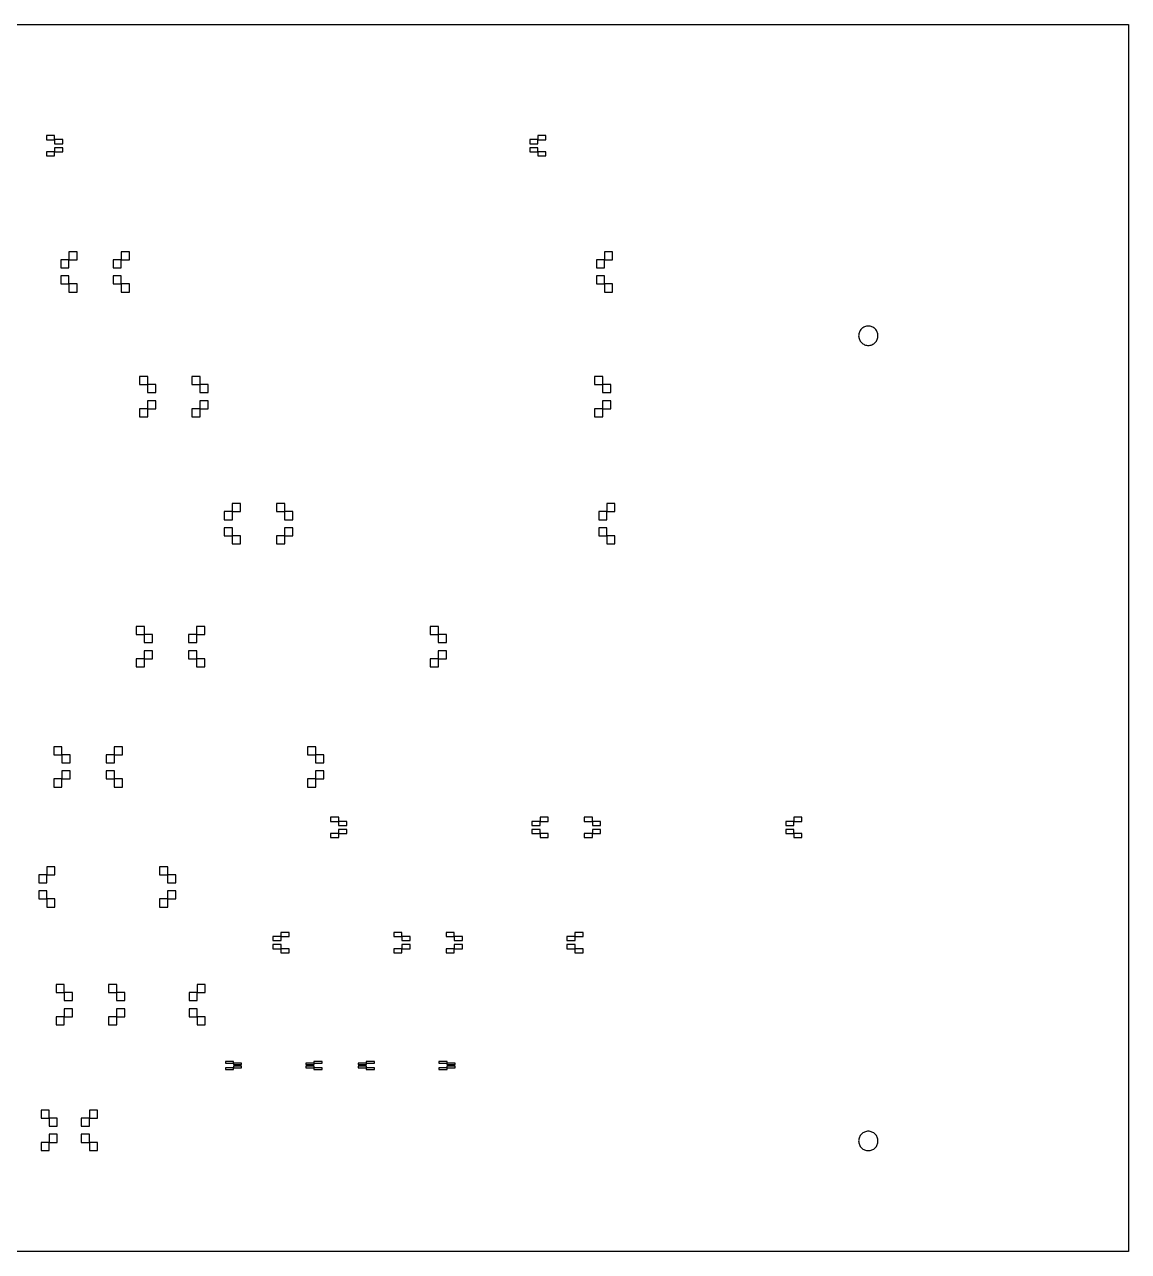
# Model space of a CAD drawing. Header units: millimetres. Extents: x -263 to 290, y -61 to 244.
# Drawn here: x 15.7 to 289.8, y -61 to 243.7 of the extents above; entities that cross this region are included whole.
import ezdxf

# ---------------------------------------------------------------- set-up
doc = ezdxf.new("R2010")
doc.units = ezdxf.units.MM
doc.layers.add('003_adhesive', color=7, linetype='Continuous')

msp = doc.modelspace()

# ---------------------------------------------------------------- linework, layer by layer
at = {"layer": '003_adhesive'}
for points in [[(-263.13, -61.05), (-263.13, 243.7), (289.77, 243.7), (289.77, -61.05)], [(25.14, 214.11), (25.14, 215.1), (25.14, 215.11), (25.14, 215.11), (25.13, 215.11), (25.12, 215.11), (23.14, 215.11), (23.14, 216.1), (23.14, 216.11), (23.14, 216.11), (23.13, 216.11), (23.12, 216.11), (21.12, 216.11), (21.11, 216.11), (21.11, 216.11), (21.1, 216.11), (21.1, 216.1), (21.1, 215.1), (21.1, 215.1), (21.11, 215.1), (21.11, 215.1), (21.12, 215.1), (23.1, 215.1), (23.1, 214.11), (25.12, 214.11), (25.12, 214.11), (25.13, 214.11), (25.13, 214.11), (25.13, 214.11), (25.13, 214.11), (25.14, 214.11), (25.14, 214.11), (25.14, 214.11), (25.14, 214.11), (25.14, 214.11), (25.14, 214.11), (25.14, 214.11), (25.14, 214.11), (25.14, 214.11)], [(143.1, 215.11), (141.12, 215.11), (141.11, 215.11), (141.11, 215.11), (141.1, 215.11), (141.1, 215.1), (141.1, 214.11), (141.1, 214.11), (141.1, 214.11), (141.1, 214.11), (141.1, 214.11), (141.1, 214.11), (141.11, 214.11), (141.11, 214.11), (141.11, 214.11), (141.11, 214.11), (141.11, 214.11), (141.11, 214.11), (141.11, 214.11), (141.11, 214.11), (141.12, 214.11), (141.12, 214.11), (141.12, 214.11), (143.14, 214.11), (143.14, 215.1), (145.12, 215.1), (145.13, 215.1), (145.14, 215.1), (145.14, 215.1), (145.14, 215.1), (145.14, 216.1), (145.14, 216.11), (145.14, 216.11), (145.13, 216.11), (145.12, 216.11), (143.12, 216.11), (143.11, 216.11), (143.11, 216.11), (143.1, 216.11), (143.1, 216.1)], [(23.14, 212.1), (25.12, 212.1), (25.13, 212.1), (25.14, 212.1), (25.14, 212.1), (25.14, 212.1), (25.14, 213.1), (25.14, 213.1), (25.14, 213.1), (25.14, 213.1), (25.14, 213.1), (25.14, 213.1), (25.14, 213.1), (25.14, 213.1), (25.14, 213.1), (25.14, 213.1), (25.13, 213.1), (25.13, 213.1), (25.13, 213.1), (25.13, 213.1), (25.12, 213.1), (25.12, 213.1), (25.12, 213.1), (23.1, 213.1), (23.1, 212.11), (21.12, 212.11), (21.11, 212.11), (21.11, 212.11), (21.1, 212.11), (21.1, 212.1), (21.1, 211.1), (21.1, 211.1), (21.11, 211.1), (21.11, 211.1), (21.12, 211.1), (23.12, 211.1), (23.13, 211.1), (23.14, 211.1), (23.14, 211.1), (23.14, 211.1)], [(141.1, 213.1), (141.1, 212.1), (141.1, 212.1), (141.11, 212.1), (141.11, 212.1), (141.12, 212.1), (143.1, 212.1), (143.1, 211.1), (143.1, 211.1), (143.11, 211.1), (143.11, 211.1), (143.12, 211.1), (145.12, 211.1), (145.13, 211.1), (145.14, 211.1), (145.14, 211.1), (145.14, 211.1), (145.14, 212.1), (145.14, 212.11), (145.14, 212.11), (145.13, 212.11), (145.12, 212.11), (143.14, 212.11), (143.14, 213.1), (141.12, 213.1), (141.12, 213.1), (141.11, 213.1), (141.11, 213.1), (141.11, 213.1), (141.11, 213.1), (141.11, 213.1), (141.11, 213.1), (141.11, 213.1), (141.11, 213.1), (141.1, 213.1), (141.1, 213.1), (141.1, 213.1), (141.1, 213.1), (141.1, 213.1)], [(26.65, 185.26), (24.67, 185.26), (24.66, 185.26), (24.66, 185.26), (24.65, 185.26), (24.65, 185.26), (24.65, 183.26), (24.65, 183.26), (24.65, 183.26), (24.65, 183.26), (24.65, 183.26), (24.65, 183.26), (24.66, 183.26), (24.66, 183.26), (24.66, 183.26), (24.66, 183.26), (24.66, 183.26), (24.66, 183.26), (24.66, 183.26), (24.66, 183.26), (24.67, 183.26), (24.67, 183.26), (24.67, 183.26), (26.69, 183.26), (26.69, 185.26), (28.67, 185.26), (28.68, 185.26), (28.69, 185.26), (28.69, 185.26), (28.69, 185.26), (28.69, 187.26), (28.69, 187.26), (28.69, 187.26), (28.68, 187.26), (28.67, 187.26), (26.67, 187.26), (26.66, 187.26), (26.66, 187.26), (26.65, 187.26), (26.65, 187.26)], [(39.65, 185.26), (37.67, 185.26), (37.66, 185.26), (37.66, 185.26), (37.65, 185.26), (37.65, 185.26), (37.65, 183.26), (37.65, 183.26), (37.65, 183.26), (37.65, 183.26), (37.65, 183.26), (37.65, 183.26), (37.66, 183.26), (37.66, 183.26), (37.66, 183.26), (37.66, 183.26), (37.66, 183.26), (37.66, 183.26), (37.66, 183.26), (37.66, 183.26), (37.67, 183.26), (37.67, 183.26), (37.67, 183.26), (39.69, 183.26), (39.69, 185.26), (41.67, 185.26), (41.68, 185.26), (41.69, 185.26), (41.69, 185.26), (41.69, 185.26), (41.69, 187.26), (41.69, 187.26), (41.69, 187.26), (41.68, 187.26), (41.67, 187.26), (39.67, 187.26), (39.66, 187.26), (39.66, 187.26), (39.65, 187.26), (39.65, 187.26)], [(159.65, 185.26), (157.67, 185.26), (157.66, 185.26), (157.66, 185.26), (157.65, 185.26), (157.65, 185.26), (157.65, 183.26), (157.65, 183.26), (157.65, 183.26), (157.65, 183.26), (157.65, 183.26), (157.65, 183.26), (157.66, 183.26), (157.66, 183.26), (157.66, 183.26), (157.66, 183.26), (157.66, 183.26), (157.66, 183.26), (157.66, 183.26), (157.66, 183.26), (157.67, 183.26), (157.67, 183.26), (157.67, 183.26), (159.69, 183.26), (159.69, 185.26), (161.67, 185.26), (161.68, 185.26), (161.69, 185.26), (161.69, 185.26), (161.69, 185.26), (161.69, 187.26), (161.69, 187.26), (161.69, 187.26), (161.68, 187.26), (161.67, 187.26), (159.67, 187.26), (159.66, 187.26), (159.66, 187.26), (159.65, 187.26), (159.65, 187.26)], [(24.65, 181.26), (24.65, 179.26), (24.65, 179.26), (24.66, 179.26), (24.66, 179.26), (24.67, 179.26), (26.65, 179.26), (26.65, 177.26), (26.65, 177.26), (26.66, 177.26), (26.66, 177.26), (26.67, 177.26), (28.67, 177.26), (28.68, 177.26), (28.69, 177.26), (28.69, 177.26), (28.69, 177.26), (28.69, 179.26), (28.69, 179.26), (28.69, 179.26), (28.68, 179.26), (28.67, 179.26), (26.69, 179.26), (26.69, 181.26), (24.67, 181.26), (24.67, 181.26), (24.67, 181.26), (24.66, 181.26), (24.66, 181.26), (24.66, 181.26), (24.66, 181.26), (24.66, 181.26), (24.66, 181.26), (24.66, 181.26), (24.66, 181.26), (24.65, 181.26), (24.65, 181.26), (24.65, 181.26), (24.65, 181.26)], [(37.65, 181.26), (37.65, 179.26), (37.65, 179.26), (37.66, 179.26), (37.66, 179.26), (37.67, 179.26), (39.65, 179.26), (39.65, 177.26), (39.65, 177.26), (39.66, 177.26), (39.66, 177.26), (39.67, 177.26), (41.67, 177.26), (41.68, 177.26), (41.69, 177.26), (41.69, 177.26), (41.69, 177.26), (41.69, 179.26), (41.69, 179.26), (41.69, 179.26), (41.68, 179.26), (41.67, 179.26), (39.69, 179.26), (39.69, 181.26), (37.67, 181.26), (37.67, 181.26), (37.67, 181.26), (37.66, 181.26), (37.66, 181.26), (37.66, 181.26), (37.66, 181.26), (37.66, 181.26), (37.66, 181.26), (37.66, 181.26), (37.66, 181.26), (37.65, 181.26), (37.65, 181.26), (37.65, 181.26), (37.65, 181.26)], [(157.65, 181.26), (157.65, 179.26), (157.65, 179.26), (157.66, 179.26), (157.66, 179.26), (157.67, 179.26), (159.65, 179.26), (159.65, 177.26), (159.65, 177.26), (159.66, 177.26), (159.66, 177.26), (159.67, 177.26), (161.67, 177.26), (161.68, 177.26), (161.69, 177.26), (161.69, 177.26), (161.69, 177.26), (161.69, 179.26), (161.69, 179.26), (161.69, 179.26), (161.68, 179.26), (161.67, 179.26), (159.69, 179.26), (159.69, 181.26), (157.67, 181.26), (157.67, 181.26), (157.67, 181.26), (157.66, 181.26), (157.66, 181.26), (157.66, 181.26), (157.66, 181.26), (157.66, 181.26), (157.66, 181.26), (157.66, 181.26), (157.66, 181.26), (157.65, 181.26), (157.65, 181.26), (157.65, 181.26), (157.65, 181.26), (157.65, 181.26)], [(227.57, 166.4), (227.56, 166.63), (227.53, 166.87), (227.47, 167.09), (227.39, 167.32), (227.29, 167.53), (227.17, 167.73), (227.03, 167.92), (226.87, 168.09), (226.7, 168.25), (226.51, 168.39), (226.31, 168.51), (226.09, 168.61), (225.87, 168.69), (225.64, 168.75), (225.41, 168.79), (225.17, 168.8), (224.94, 168.79), (224.71, 168.75), (224.48, 168.69), (224.26, 168.61), (224.04, 168.51), (223.84, 168.39), (223.65, 168.25), (223.48, 168.09), (223.32, 167.92), (223.18, 167.73), (223.06, 167.53), (222.96, 167.32), (222.88, 167.09), (222.82, 166.87), (222.79, 166.63), (222.77, 166.4), (222.79, 166.16), (222.82, 165.93), (222.88, 165.7), (222.96, 165.48), (223.06, 165.27), (223.18, 165.06), (223.32, 164.87), (223.48, 164.7), (223.65, 164.54), (223.84, 164.4), (224.04, 164.28), (224.26, 164.18), (224.48, 164.1), (224.71, 164.04), (224.94, 164.01), (225.17, 164), (225.41, 164.01), (225.64, 164.04), (225.87, 164.1), (226.09, 164.18), (226.31, 164.28), (226.51, 164.4), (226.7, 164.54), (226.87, 164.7), (227.03, 164.87), (227.17, 165.06), (227.29, 165.27), (227.39, 165.48), (227.47, 165.7), (227.53, 165.93), (227.56, 166.16)], [(48.25, 152.27), (48.25, 154.27), (48.25, 154.27), (48.24, 154.27), (48.24, 154.27), (48.23, 154.27), (46.25, 154.27), (46.25, 156.27), (46.25, 156.27), (46.24, 156.27), (46.24, 156.27), (46.23, 156.27), (44.23, 156.27), (44.22, 156.27), (44.21, 156.27), (44.21, 156.27), (44.21, 156.27), (44.21, 154.27), (44.21, 154.26), (44.21, 154.26), (44.22, 154.26), (44.23, 154.26), (46.21, 154.26), (46.21, 152.27), (48.23, 152.27), (48.23, 152.27), (48.23, 152.27), (48.24, 152.27), (48.24, 152.27), (48.24, 152.27), (48.24, 152.27), (48.24, 152.27), (48.24, 152.27), (48.24, 152.27), (48.24, 152.27), (48.25, 152.27), (48.25, 152.27), (48.25, 152.27), (48.25, 152.27)], [(61.25, 152.27), (61.25, 154.27), (61.25, 154.27), (61.24, 154.27), (61.24, 154.27), (61.23, 154.27), (59.25, 154.27), (59.25, 156.27), (59.25, 156.27), (59.24, 156.27), (59.24, 156.27), (59.23, 156.27), (57.23, 156.27), (57.22, 156.27), (57.21, 156.27), (57.21, 156.27), (57.21, 156.27), (57.21, 154.27), (57.21, 154.26), (57.21, 154.26), (57.22, 154.26), (57.23, 154.26), (59.21, 154.26), (59.21, 152.27), (61.23, 152.27), (61.23, 152.27), (61.23, 152.27), (61.24, 152.27), (61.24, 152.27), (61.24, 152.27), (61.24, 152.27), (61.24, 152.27), (61.24, 152.27), (61.24, 152.27), (61.24, 152.27), (61.25, 152.27), (61.25, 152.27), (61.25, 152.27), (61.25, 152.27)], [(161.25, 152.27), (161.25, 154.27), (161.25, 154.27), (161.24, 154.27), (161.24, 154.27), (161.23, 154.27), (159.25, 154.27), (159.25, 156.27), (159.25, 156.27), (159.24, 156.27), (159.24, 156.27), (159.23, 156.27), (157.23, 156.27), (157.22, 156.27), (157.21, 156.27), (157.21, 156.27), (157.21, 156.27), (157.21, 154.27), (157.21, 154.26), (157.21, 154.26), (157.22, 154.26), (157.23, 154.26), (159.21, 154.26), (159.21, 152.27), (161.23, 152.27), (161.23, 152.27), (161.23, 152.27), (161.24, 152.27), (161.24, 152.27), (161.24, 152.27), (161.24, 152.27), (161.24, 152.27), (161.24, 152.27), (161.24, 152.27), (161.24, 152.27), (161.25, 152.27), (161.25, 152.27), (161.25, 152.27), (161.25, 152.27), (161.25, 152.27)], [(46.25, 148.26), (48.23, 148.26), (48.24, 148.26), (48.24, 148.26), (48.25, 148.26), (48.25, 148.27), (48.25, 150.26), (48.25, 150.26), (48.25, 150.26), (48.25, 150.26), (48.25, 150.26), (48.25, 150.26), (48.24, 150.26), (48.24, 150.26), (48.24, 150.26), (48.24, 150.26), (48.24, 150.26), (48.24, 150.26), (48.24, 150.26), (48.24, 150.26), (48.23, 150.26), (48.23, 150.26), (48.23, 150.26), (46.21, 150.26), (46.21, 148.27), (44.23, 148.27), (44.22, 148.27), (44.21, 148.27), (44.21, 148.27), (44.21, 148.27), (44.21, 146.27), (44.21, 146.26), (44.21, 146.26), (44.22, 146.26), (44.23, 146.26), (46.23, 146.26), (46.24, 146.26), (46.24, 146.26), (46.25, 146.26), (46.25, 146.27)], [(59.25, 148.26), (61.23, 148.26), (61.24, 148.26), (61.24, 148.26), (61.25, 148.26), (61.25, 148.27), (61.25, 150.26), (61.25, 150.26), (61.25, 150.26), (61.25, 150.26), (61.25, 150.26), (61.25, 150.26), (61.24, 150.26), (61.24, 150.26), (61.24, 150.26), (61.24, 150.26), (61.24, 150.26), (61.24, 150.26), (61.24, 150.26), (61.24, 150.26), (61.23, 150.26), (61.23, 150.26), (61.23, 150.26), (59.21, 150.26), (59.21, 148.27), (57.23, 148.27), (57.22, 148.27), (57.21, 148.27), (57.21, 148.27), (57.21, 148.27), (57.21, 146.27), (57.21, 146.26), (57.21, 146.26), (57.22, 146.26), (57.23, 146.26), (59.23, 146.26), (59.24, 146.26), (59.24, 146.26), (59.25, 146.26), (59.25, 146.27)], [(159.25, 148.26), (161.23, 148.26), (161.24, 148.26), (161.24, 148.26), (161.25, 148.26), (161.25, 148.27), (161.25, 150.26), (161.25, 150.26), (161.25, 150.26), (161.25, 150.26), (161.25, 150.26), (161.25, 150.26), (161.24, 150.26), (161.24, 150.26), (161.24, 150.26), (161.24, 150.26), (161.24, 150.26), (161.24, 150.26), (161.24, 150.26), (161.24, 150.26), (161.23, 150.26), (161.23, 150.26), (161.23, 150.26), (159.21, 150.26), (159.21, 148.27), (157.23, 148.27), (157.22, 148.27), (157.21, 148.27), (157.21, 148.27), (157.21, 148.27), (157.21, 146.27), (157.21, 146.26), (157.21, 146.26), (157.22, 146.26), (157.23, 146.26), (159.23, 146.26), (159.24, 146.26), (159.24, 146.26), (159.25, 146.26), (159.25, 146.27)], [(67.23, 122.72), (65.25, 122.72), (65.25, 122.72), (65.24, 122.72), (65.24, 122.72), (65.23, 122.72), (65.23, 120.72), (65.24, 120.72), (65.24, 120.72), (65.24, 120.72), (65.24, 120.72), (65.24, 120.72), (65.24, 120.72), (65.24, 120.72), (65.24, 120.72), (65.24, 120.72), (65.25, 120.72), (65.25, 120.72), (65.25, 120.72), (65.25, 120.72), (65.25, 120.72), (65.25, 120.72), (65.25, 120.72), (67.27, 120.72), (67.27, 122.72), (69.25, 122.72), (69.26, 122.72), (69.27, 122.72), (69.27, 122.72), (69.27, 122.72), (69.27, 124.72), (69.27, 124.72), (69.27, 124.72), (69.26, 124.72), (69.25, 124.72), (67.25, 124.72), (67.25, 124.72), (67.24, 124.72), (67.24, 124.72), (67.23, 124.72)], [(82.27, 120.72), (82.27, 122.72), (82.27, 122.72), (82.27, 122.72), (82.26, 122.72), (82.25, 122.72), (80.27, 122.72), (80.27, 124.72), (80.27, 124.72), (80.27, 124.72), (80.26, 124.72), (80.25, 124.72), (78.25, 124.72), (78.25, 124.72), (78.24, 124.72), (78.24, 124.72), (78.23, 124.72), (78.23, 122.72), (78.24, 122.72), (78.24, 122.72), (78.25, 122.72), (78.25, 122.72), (80.23, 122.72), (80.23, 120.72), (82.25, 120.72), (82.25, 120.72), (82.25, 120.72), (82.26, 120.72), (82.26, 120.72), (82.26, 120.72), (82.26, 120.72), (82.27, 120.72), (82.27, 120.72), (82.27, 120.72), (82.27, 120.72), (82.27, 120.72), (82.27, 120.72), (82.27, 120.72), (82.27, 120.72)], [(160.23, 122.72), (158.25, 122.72), (158.25, 122.72), (158.24, 122.72), (158.24, 122.72), (158.23, 122.72), (158.23, 120.72), (158.24, 120.72), (158.24, 120.72), (158.24, 120.72), (158.24, 120.72), (158.24, 120.72), (158.24, 120.72), (158.24, 120.72), (158.24, 120.72), (158.24, 120.72), (158.25, 120.72), (158.25, 120.72), (158.25, 120.72), (158.25, 120.72), (158.25, 120.72), (158.25, 120.72), (158.25, 120.72), (160.27, 120.72), (160.27, 122.72), (162.25, 122.72), (162.26, 122.72), (162.27, 122.72), (162.27, 122.72), (162.27, 122.72), (162.27, 124.72), (162.27, 124.72), (162.27, 124.72), (162.26, 124.72), (162.25, 124.72), (160.25, 124.72), (160.25, 124.72), (160.24, 124.72), (160.24, 124.72), (160.23, 124.72)], [(65.23, 118.72), (65.23, 116.72), (65.24, 116.72), (65.24, 116.72), (65.25, 116.72), (65.25, 116.72), (67.23, 116.72), (67.23, 114.72), (67.24, 114.72), (67.24, 114.72), (67.25, 114.72), (67.25, 114.72), (69.25, 114.72), (69.26, 114.72), (69.27, 114.72), (69.27, 114.72), (69.27, 114.72), (69.27, 116.72), (69.27, 116.72), (69.27, 116.72), (69.26, 116.72), (69.25, 116.72), (67.27, 116.72), (67.27, 118.72), (65.25, 118.72), (65.25, 118.72), (65.25, 118.72), (65.25, 118.72), (65.25, 118.72), (65.25, 118.72), (65.25, 118.72), (65.24, 118.72), (65.24, 118.72), (65.24, 118.72), (65.24, 118.72), (65.24, 118.72), (65.24, 118.72), (65.24, 118.72), (65.24, 118.72), (65.24, 118.72)], [(80.27, 116.72), (82.25, 116.72), (82.26, 116.72), (82.27, 116.72), (82.27, 116.72), (82.27, 116.72), (82.27, 118.72), (82.27, 118.72), (82.27, 118.72), (82.27, 118.72), (82.27, 118.72), (82.27, 118.72), (82.27, 118.72), (82.27, 118.72), (82.27, 118.72), (82.27, 118.72), (82.26, 118.72), (82.26, 118.72), (82.26, 118.72), (82.26, 118.72), (82.25, 118.72), (82.25, 118.72), (82.25, 118.72), (80.23, 118.72), (80.23, 116.72), (78.25, 116.72), (78.25, 116.72), (78.24, 116.72), (78.24, 116.72), (78.23, 116.72), (78.23, 114.72), (78.24, 114.72), (78.24, 114.72), (78.25, 114.72), (78.25, 114.72), (80.25, 114.72), (80.26, 114.72), (80.27, 114.72), (80.27, 114.72), (80.27, 114.72)], [(158.23, 118.72), (158.23, 116.72), (158.24, 116.72), (158.24, 116.72), (158.25, 116.72), (158.25, 116.72), (160.23, 116.72), (160.23, 114.72), (160.24, 114.72), (160.24, 114.72), (160.25, 114.72), (160.25, 114.72), (162.25, 114.72), (162.26, 114.72), (162.27, 114.72), (162.27, 114.72), (162.27, 114.72), (162.27, 116.72), (162.27, 116.72), (162.27, 116.72), (162.26, 116.72), (162.25, 116.72), (160.27, 116.72), (160.27, 118.72), (158.25, 118.72), (158.25, 118.72), (158.25, 118.72), (158.25, 118.72), (158.25, 118.72), (158.25, 118.72), (158.25, 118.72), (158.24, 118.72), (158.24, 118.72), (158.24, 118.72), (158.24, 118.72), (158.24, 118.72), (158.24, 118.72), (158.24, 118.72), (158.24, 118.72)], [(47.42, 90.18), (47.42, 92.18), (47.42, 92.18), (47.42, 92.18), (47.41, 92.18), (47.4, 92.18), (45.42, 92.18), (45.42, 94.18), (45.42, 94.18), (45.42, 94.18), (45.41, 94.18), (45.4, 94.18), (43.4, 94.18), (43.4, 94.18), (43.39, 94.18), (43.38, 94.18), (43.38, 94.18), (43.38, 92.18), (43.38, 92.18), (43.39, 92.18), (43.4, 92.18), (43.4, 92.18), (45.38, 92.18), (45.38, 90.19), (47.4, 90.19), (47.4, 90.19), (47.4, 90.19), (47.41, 90.19), (47.41, 90.19), (47.41, 90.19), (47.41, 90.19), (47.42, 90.19), (47.42, 90.19), (47.42, 90.19), (47.42, 90.19), (47.42, 90.18), (47.42, 90.18), (47.42, 90.18), (47.42, 90.18), (47.42, 90.18)], [(58.38, 92.18), (56.4, 92.18), (56.4, 92.18), (56.39, 92.18), (56.38, 92.18), (56.38, 92.18), (56.38, 90.18), (56.38, 90.18), (56.38, 90.18), (56.38, 90.18), (56.38, 90.18), (56.38, 90.18), (56.39, 90.19), (56.39, 90.19), (56.39, 90.19), (56.39, 90.19), (56.4, 90.19), (56.4, 90.19), (56.4, 90.19), (56.4, 90.19), (56.4, 90.19), (56.4, 90.19), (56.4, 90.19), (58.42, 90.19), (58.42, 92.18), (60.4, 92.18), (60.41, 92.18), (60.42, 92.18), (60.42, 92.18), (60.42, 92.18), (60.42, 94.18), (60.42, 94.18), (60.42, 94.18), (60.41, 94.18), (60.4, 94.18), (58.4, 94.18), (58.4, 94.18), (58.39, 94.18), (58.38, 94.18), (58.38, 94.18)], [(120.42, 90.18), (120.42, 92.18), (120.42, 92.18), (120.42, 92.18), (120.41, 92.18), (120.4, 92.18), (118.42, 92.18), (118.42, 94.18), (118.42, 94.18), (118.42, 94.18), (118.41, 94.18), (118.4, 94.18), (116.4, 94.18), (116.4, 94.18), (116.39, 94.18), (116.38, 94.18), (116.38, 94.18), (116.38, 92.18), (116.38, 92.18), (116.39, 92.18), (116.4, 92.18), (116.4, 92.18), (118.38, 92.18), (118.38, 90.19), (120.4, 90.19), (120.4, 90.19), (120.4, 90.19), (120.41, 90.19), (120.41, 90.19), (120.41, 90.19), (120.41, 90.19), (120.42, 90.19), (120.42, 90.19), (120.42, 90.19), (120.42, 90.19), (120.42, 90.18), (120.42, 90.18), (120.42, 90.18), (120.42, 90.18)], [(45.42, 86.18), (47.4, 86.18), (47.41, 86.18), (47.42, 86.18), (47.42, 86.18), (47.42, 86.18), (47.42, 88.18), (47.42, 88.18), (47.42, 88.18), (47.42, 88.18), (47.42, 88.18), (47.42, 88.18), (47.42, 88.18), (47.42, 88.18), (47.42, 88.18), (47.42, 88.18), (47.41, 88.18), (47.41, 88.18), (47.41, 88.18), (47.41, 88.18), (47.4, 88.18), (47.4, 88.18), (47.4, 88.18), (45.38, 88.18), (45.38, 86.18), (43.4, 86.18), (43.4, 86.18), (43.39, 86.18), (43.38, 86.18), (43.38, 86.18), (43.38, 84.18), (43.38, 84.18), (43.39, 84.18), (43.4, 84.18), (43.4, 84.18), (45.4, 84.18), (45.41, 84.18), (45.42, 84.18), (45.42, 84.18), (45.42, 84.18)], [(56.38, 88.18), (56.38, 86.18), (56.38, 86.18), (56.39, 86.18), (56.4, 86.18), (56.4, 86.18), (58.38, 86.18), (58.38, 84.18), (58.38, 84.18), (58.39, 84.18), (58.4, 84.18), (58.4, 84.18), (60.4, 84.18), (60.41, 84.18), (60.42, 84.18), (60.42, 84.18), (60.42, 84.18), (60.42, 86.18), (60.42, 86.18), (60.42, 86.18), (60.41, 86.18), (60.4, 86.18), (58.42, 86.18), (58.42, 88.18), (56.4, 88.18), (56.4, 88.18), (56.4, 88.18), (56.4, 88.18), (56.4, 88.18), (56.4, 88.18), (56.4, 88.18), (56.39, 88.18), (56.39, 88.18), (56.39, 88.18), (56.39, 88.18), (56.38, 88.18), (56.38, 88.18), (56.38, 88.18), (56.38, 88.18), (56.38, 88.18)], [(118.42, 86.18), (120.4, 86.18), (120.41, 86.18), (120.42, 86.18), (120.42, 86.18), (120.42, 86.18), (120.42, 88.18), (120.42, 88.18), (120.42, 88.18), (120.42, 88.18), (120.42, 88.18), (120.42, 88.18), (120.42, 88.18), (120.42, 88.18), (120.42, 88.18), (120.42, 88.18), (120.41, 88.18), (120.41, 88.18), (120.41, 88.18), (120.41, 88.18), (120.4, 88.18), (120.4, 88.18), (120.4, 88.18), (118.38, 88.18), (118.38, 86.18), (116.4, 86.18), (116.4, 86.18), (116.39, 86.18), (116.38, 86.18), (116.38, 86.18), (116.38, 84.18), (116.38, 84.18), (116.39, 84.18), (116.4, 84.18), (116.4, 84.18), (118.4, 84.18), (118.41, 84.18), (118.42, 84.18), (118.42, 84.18), (118.42, 84.18)], [(26.96, 60.31), (26.96, 62.31), (26.96, 62.31), (26.95, 62.31), (26.95, 62.32), (26.94, 62.32), (24.96, 62.32), (24.96, 64.31), (24.96, 64.31), (24.95, 64.31), (24.95, 64.32), (24.94, 64.32), (22.94, 64.32), (22.93, 64.32), (22.93, 64.31), (22.92, 64.31), (22.92, 64.31), (22.92, 62.31), (22.92, 62.31), (22.93, 62.31), (22.93, 62.31), (22.94, 62.31), (24.92, 62.31), (24.92, 60.32), (26.94, 60.32), (26.94, 60.32), (26.94, 60.32), (26.95, 60.32), (26.95, 60.32), (26.95, 60.32), (26.95, 60.32), (26.95, 60.32), (26.95, 60.32), (26.95, 60.32), (26.95, 60.32), (26.96, 60.31), (26.96, 60.31), (26.96, 60.31), (26.96, 60.31), (26.96, 60.31)], [(37.92, 62.32), (35.94, 62.32), (35.93, 62.32), (35.93, 62.31), (35.92, 62.31), (35.92, 62.31), (35.92, 60.31), (35.92, 60.31), (35.92, 60.31), (35.92, 60.31), (35.92, 60.31), (35.92, 60.31), (35.93, 60.32), (35.93, 60.32), (35.93, 60.32), (35.93, 60.32), (35.93, 60.32), (35.93, 60.32), (35.93, 60.32), (35.93, 60.32), (35.94, 60.32), (35.94, 60.32), (35.94, 60.32), (37.96, 60.32), (37.96, 62.31), (39.94, 62.31), (39.95, 62.31), (39.95, 62.31), (39.96, 62.31), (39.96, 62.31), (39.96, 64.31), (39.96, 64.31), (39.95, 64.31), (39.95, 64.32), (39.94, 64.32), (37.94, 64.32), (37.93, 64.32), (37.93, 64.31), (37.92, 64.31), (37.92, 64.31)], [(89.96, 60.31), (89.96, 62.31), (89.96, 62.31), (89.95, 62.31), (89.95, 62.32), (89.94, 62.32), (87.96, 62.32), (87.96, 64.31), (87.96, 64.31), (87.95, 64.31), (87.95, 64.32), (87.94, 64.32), (85.94, 64.32), (85.93, 64.32), (85.93, 64.31), (85.92, 64.31), (85.92, 64.31), (85.92, 62.31), (85.92, 62.31), (85.93, 62.31), (85.93, 62.31), (85.94, 62.31), (87.92, 62.31), (87.92, 60.32), (89.94, 60.32), (89.94, 60.32), (89.94, 60.32), (89.95, 60.32), (89.95, 60.32), (89.95, 60.32), (89.95, 60.32), (89.95, 60.32), (89.95, 60.32), (89.95, 60.32), (89.95, 60.32), (89.96, 60.31), (89.96, 60.31), (89.96, 60.31), (89.96, 60.31)], [(24.96, 56.31), (26.94, 56.31), (26.95, 56.31), (26.95, 56.31), (26.96, 56.31), (26.96, 56.31), (26.96, 58.31), (26.96, 58.31), (26.96, 58.31), (26.96, 58.31), (26.96, 58.31), (26.96, 58.31), (26.95, 58.31), (26.95, 58.31), (26.95, 58.31), (26.95, 58.31), (26.95, 58.31), (26.95, 58.31), (26.95, 58.31), (26.95, 58.31), (26.94, 58.31), (26.94, 58.31), (26.94, 58.31), (24.92, 58.31), (24.92, 56.32), (22.94, 56.32), (22.93, 56.32), (22.93, 56.31), (22.92, 56.31), (22.92, 56.31), (22.92, 54.31), (22.92, 54.31), (22.93, 54.31), (22.93, 54.31), (22.94, 54.31), (24.94, 54.31), (24.95, 54.31), (24.95, 54.31), (24.96, 54.31), (24.96, 54.31)], [(35.92, 58.31), (35.92, 56.31), (35.92, 56.31), (35.93, 56.31), (35.93, 56.31), (35.94, 56.31), (37.92, 56.31), (37.92, 54.31), (37.92, 54.31), (37.93, 54.31), (37.93, 54.31), (37.94, 54.31), (39.94, 54.31), (39.95, 54.31), (39.95, 54.31), (39.96, 54.31), (39.96, 54.31), (39.96, 56.31), (39.96, 56.31), (39.95, 56.31), (39.95, 56.32), (39.94, 56.32), (37.96, 56.32), (37.96, 58.31), (35.94, 58.31), (35.94, 58.31), (35.94, 58.31), (35.93, 58.31), (35.93, 58.31), (35.93, 58.31), (35.93, 58.31), (35.93, 58.31), (35.93, 58.31), (35.93, 58.31), (35.93, 58.31), (35.92, 58.31), (35.92, 58.31), (35.92, 58.31), (35.92, 58.31), (35.92, 58.31)], [(87.96, 56.31), (89.94, 56.31), (89.95, 56.31), (89.95, 56.31), (89.96, 56.31), (89.96, 56.31), (89.96, 58.31), (89.96, 58.31), (89.96, 58.31), (89.96, 58.31), (89.96, 58.31), (89.96, 58.31), (89.95, 58.31), (89.95, 58.31), (89.95, 58.31), (89.95, 58.31), (89.95, 58.31), (89.95, 58.31), (89.95, 58.31), (89.95, 58.31), (89.94, 58.31), (89.94, 58.31), (89.94, 58.31), (87.92, 58.31), (87.92, 56.32), (85.94, 56.32), (85.93, 56.32), (85.93, 56.31), (85.92, 56.31), (85.92, 56.31), (85.92, 54.31), (85.92, 54.31), (85.93, 54.31), (85.93, 54.31), (85.94, 54.31), (87.94, 54.31), (87.95, 54.31), (87.95, 54.31), (87.96, 54.31), (87.96, 54.31)], [(95.7, 44.79), (95.7, 45.79), (95.7, 45.79), (95.69, 45.79), (95.69, 45.79), (95.68, 45.79), (93.7, 45.79), (93.7, 46.79), (93.7, 46.79), (93.69, 46.79), (93.69, 46.79), (93.68, 46.79), (91.68, 46.79), (91.67, 46.79), (91.66, 46.79), (91.66, 46.79), (91.66, 46.79), (91.66, 45.79), (91.66, 45.79), (91.66, 45.79), (91.67, 45.79), (91.68, 45.79), (93.66, 45.79), (93.66, 44.79), (95.68, 44.79), (95.68, 44.79), (95.68, 44.79), (95.69, 44.79), (95.69, 44.79), (95.69, 44.79), (95.69, 44.79), (95.69, 44.79), (95.69, 44.79), (95.69, 44.79), (95.69, 44.79), (95.7, 44.79), (95.7, 44.79), (95.7, 44.79), (95.7, 44.79), (95.7, 44.79)], [(143.66, 45.79), (141.68, 45.79), (141.67, 45.79), (141.66, 45.79), (141.66, 45.79), (141.66, 45.79), (141.66, 44.79), (141.66, 44.79), (141.66, 44.79), (141.66, 44.79), (141.66, 44.79), (141.66, 44.79), (141.66, 44.79), (141.66, 44.79), (141.66, 44.79), (141.66, 44.79), (141.67, 44.79), (141.67, 44.79), (141.67, 44.79), (141.68, 44.79), (141.68, 44.79), (141.68, 44.79), (143.7, 44.79), (143.7, 45.79), (145.68, 45.79), (145.69, 45.79), (145.69, 45.79), (145.7, 45.79), (145.7, 45.79), (145.7, 46.79), (145.7, 46.79), (145.69, 46.79), (145.69, 46.79), (145.68, 46.79), (143.68, 46.79), (143.67, 46.79), (143.66, 46.79), (143.66, 46.79), (143.66, 46.79)], [(158.7, 44.79), (158.7, 45.79), (158.7, 45.79), (158.69, 45.79), (158.69, 45.79), (158.68, 45.79), (156.7, 45.79), (156.7, 46.79), (156.7, 46.79), (156.69, 46.79), (156.69, 46.79), (156.68, 46.79), (154.68, 46.79), (154.67, 46.79), (154.66, 46.79), (154.66, 46.79), (154.66, 46.79), (154.66, 45.79), (154.66, 45.79), (154.66, 45.79), (154.67, 45.79), (154.68, 45.79), (156.66, 45.79), (156.66, 44.79), (158.68, 44.79), (158.68, 44.79), (158.68, 44.79), (158.69, 44.79), (158.69, 44.79), (158.69, 44.79), (158.69, 44.79), (158.69, 44.79), (158.69, 44.79), (158.69, 44.79), (158.69, 44.79), (158.7, 44.79), (158.7, 44.79), (158.7, 44.79), (158.7, 44.79), (158.7, 44.79)], [(206.66, 45.79), (204.68, 45.79), (204.67, 45.79), (204.66, 45.79), (204.66, 45.79), (204.66, 45.79), (204.66, 44.79), (204.66, 44.79), (204.66, 44.79), (204.66, 44.79), (204.66, 44.79), (204.66, 44.79), (204.66, 44.79), (204.66, 44.79), (204.66, 44.79), (204.66, 44.79), (204.67, 44.79), (204.67, 44.79), (204.67, 44.79), (204.68, 44.79), (204.68, 44.79), (204.68, 44.79), (206.7, 44.79), (206.7, 45.79), (208.68, 45.79), (208.69, 45.79), (208.69, 45.79), (208.7, 45.79), (208.7, 45.79), (208.7, 46.79), (208.7, 46.79), (208.69, 46.79), (208.69, 46.79), (208.68, 46.79), (206.68, 46.79), (206.67, 46.79), (206.66, 46.79), (206.66, 46.79), (206.66, 46.79)], [(93.7, 42.79), (95.68, 42.79), (95.69, 42.79), (95.69, 42.79), (95.7, 42.79), (95.7, 42.79), (95.7, 43.79), (95.7, 43.79), (95.7, 43.79), (95.7, 43.79), (95.7, 43.79), (95.7, 43.79), (95.69, 43.79), (95.69, 43.79), (95.69, 43.79), (95.69, 43.79), (95.69, 43.79), (95.69, 43.79), (95.69, 43.79), (95.68, 43.79), (95.68, 43.79), (95.68, 43.79), (93.66, 43.79), (93.66, 42.79), (91.68, 42.79), (91.67, 42.79), (91.66, 42.79), (91.66, 42.79), (91.66, 42.79), (91.66, 41.79), (91.66, 41.79), (91.66, 41.79), (91.67, 41.79), (91.68, 41.79), (93.68, 41.79), (93.69, 41.79), (93.69, 41.79), (93.7, 41.79), (93.7, 41.79)], [(141.66, 43.79), (141.66, 42.79), (141.66, 42.79), (141.66, 42.79), (141.67, 42.79), (141.68, 42.79), (143.66, 42.79), (143.66, 41.79), (143.66, 41.79), (143.66, 41.79), (143.67, 41.79), (143.68, 41.79), (145.68, 41.79), (145.69, 41.79), (145.69, 41.79), (145.7, 41.79), (145.7, 41.79), (145.7, 42.79), (145.7, 42.79), (145.69, 42.79), (145.69, 42.79), (145.68, 42.79), (143.7, 42.79), (143.7, 43.79), (141.68, 43.79), (141.68, 43.79), (141.68, 43.79), (141.67, 43.79), (141.67, 43.79), (141.67, 43.79), (141.67, 43.79), (141.66, 43.79), (141.66, 43.79), (141.66, 43.79), (141.66, 43.79), (141.66, 43.79), (141.66, 43.79), (141.66, 43.79), (141.66, 43.79), (141.66, 43.79)], [(156.7, 42.79), (158.68, 42.79), (158.69, 42.79), (158.69, 42.79), (158.7, 42.79), (158.7, 42.79), (158.7, 43.79), (158.7, 43.79), (158.7, 43.79), (158.7, 43.79), (158.7, 43.79), (158.7, 43.79), (158.69, 43.79), (158.69, 43.79), (158.69, 43.79), (158.69, 43.79), (158.69, 43.79), (158.69, 43.79), (158.69, 43.79), (158.68, 43.79), (158.68, 43.79), (158.68, 43.79), (156.66, 43.79), (156.66, 42.79), (154.68, 42.79), (154.67, 42.79), (154.66, 42.79), (154.66, 42.79), (154.66, 42.79), (154.66, 41.79), (154.66, 41.79), (154.66, 41.79), (154.67, 41.79), (154.68, 41.79), (156.68, 41.79), (156.69, 41.79), (156.69, 41.79), (156.7, 41.79), (156.7, 41.79)], [(204.66, 43.79), (204.66, 42.79), (204.66, 42.79), (204.66, 42.79), (204.67, 42.79), (204.68, 42.79), (206.66, 42.79), (206.66, 41.79), (206.66, 41.79), (206.66, 41.79), (206.67, 41.79), (206.68, 41.79), (208.68, 41.79), (208.69, 41.79), (208.69, 41.79), (208.7, 41.79), (208.7, 41.79), (208.7, 42.79), (208.7, 42.79), (208.69, 42.79), (208.69, 42.79), (208.68, 42.79), (206.7, 42.79), (206.7, 43.79), (204.68, 43.79), (204.68, 43.79), (204.68, 43.79), (204.67, 43.79), (204.67, 43.79), (204.67, 43.79), (204.67, 43.79), (204.66, 43.79), (204.66, 43.79), (204.66, 43.79), (204.66, 43.79), (204.66, 43.79), (204.66, 43.79), (204.66, 43.79), (204.66, 43.79), (204.66, 43.79)], [(21.18, 32.51), (19.2, 32.51), (19.19, 32.51), (19.19, 32.51), (19.18, 32.5), (19.18, 32.5), (19.18, 30.5), (19.18, 30.51), (19.18, 30.51), (19.18, 30.51), (19.18, 30.51), (19.18, 30.51), (19.19, 30.51), (19.19, 30.51), (19.19, 30.51), (19.19, 30.51), (19.19, 30.51), (19.19, 30.51), (19.19, 30.51), (19.19, 30.51), (19.2, 30.51), (19.2, 30.51), (19.2, 30.51), (21.22, 30.51), (21.22, 32.5), (23.2, 32.5), (23.21, 32.5), (23.22, 32.5), (23.22, 32.5), (23.22, 32.5), (23.22, 34.5), (23.22, 34.5), (23.22, 34.51), (23.21, 34.51), (23.2, 34.51), (21.2, 34.51), (21.19, 34.51), (21.19, 34.51), (21.18, 34.5), (21.18, 34.5)], [(53.22, 30.5), (53.22, 32.5), (53.22, 32.5), (53.22, 32.51), (53.21, 32.51), (53.2, 32.51), (51.22, 32.51), (51.22, 34.5), (51.22, 34.5), (51.22, 34.51), (51.21, 34.51), (51.2, 34.51), (49.2, 34.51), (49.19, 34.51), (49.19, 34.51), (49.18, 34.5), (49.18, 34.5), (49.18, 32.5), (49.18, 32.5), (49.19, 32.5), (49.19, 32.5), (49.2, 32.5), (51.18, 32.5), (51.18, 30.51), (53.2, 30.51), (53.2, 30.51), (53.2, 30.51), (53.21, 30.51), (53.21, 30.51), (53.21, 30.51), (53.21, 30.51), (53.22, 30.51), (53.22, 30.51), (53.22, 30.51), (53.22, 30.51), (53.22, 30.51), (53.22, 30.51), (53.22, 30.51), (53.22, 30.51), (53.22, 30.51)], [(19.18, 28.5), (19.18, 26.5), (19.18, 26.5), (19.19, 26.5), (19.19, 26.5), (19.2, 26.5), (21.18, 26.5), (21.18, 24.5), (21.18, 24.5), (21.19, 24.5), (21.19, 24.5), (21.2, 24.5), (23.2, 24.5), (23.21, 24.5), (23.22, 24.5), (23.22, 24.5), (23.22, 24.5), (23.22, 26.5), (23.22, 26.5), (23.22, 26.51), (23.21, 26.51), (23.2, 26.51), (21.22, 26.51), (21.22, 28.5), (19.2, 28.5), (19.2, 28.5), (19.2, 28.5), (19.19, 28.5), (19.19, 28.5), (19.19, 28.5), (19.19, 28.5), (19.19, 28.5), (19.19, 28.5), (19.19, 28.5), (19.19, 28.5), (19.18, 28.5), (19.18, 28.5), (19.18, 28.5), (19.18, 28.5), (19.18, 28.5)], [(51.22, 26.5), (53.2, 26.5), (53.21, 26.5), (53.22, 26.5), (53.22, 26.5), (53.22, 26.5), (53.22, 28.5), (53.22, 28.5), (53.22, 28.5), (53.22, 28.5), (53.22, 28.5), (53.22, 28.5), (53.22, 28.5), (53.22, 28.5), (53.22, 28.5), (53.22, 28.5), (53.21, 28.5), (53.21, 28.5), (53.21, 28.5), (53.21, 28.5), (53.2, 28.5), (53.2, 28.5), (53.2, 28.5), (51.18, 28.5), (51.18, 26.51), (49.2, 26.51), (49.19, 26.51), (49.19, 26.51), (49.18, 26.5), (49.18, 26.5), (49.18, 24.5), (49.18, 24.5), (49.19, 24.5), (49.19, 24.5), (49.2, 24.5), (51.2, 24.5), (51.21, 24.5), (51.22, 24.5), (51.22, 24.5), (51.22, 24.5)], [(79.34, 17.16), (77.36, 17.16), (77.35, 17.16), (77.35, 17.16), (77.34, 17.16), (77.34, 17.16), (77.34, 16.16), (77.34, 16.16), (77.34, 16.16), (77.34, 16.16), (77.34, 16.16), (77.34, 16.16), (77.35, 16.16), (77.35, 16.16), (77.35, 16.16), (77.35, 16.16), (77.35, 16.16), (77.35, 16.16), (77.35, 16.16), (77.35, 16.16), (77.36, 16.16), (77.36, 16.16), (77.36, 16.16), (79.38, 16.16), (79.38, 17.16), (81.36, 17.16), (81.37, 17.16), (81.37, 17.16), (81.38, 17.16), (81.38, 17.16), (81.38, 18.16), (81.38, 18.16), (81.37, 18.16), (81.37, 18.16), (81.36, 18.16), (79.36, 18.16), (79.35, 18.16), (79.35, 18.16), (79.34, 18.16), (79.34, 18.16)], [(111.38, 16.16), (111.38, 17.16), (111.38, 17.16), (111.37, 17.16), (111.37, 17.16), (111.36, 17.16), (109.38, 17.16), (109.38, 18.16), (109.38, 18.16), (109.37, 18.16), (109.37, 18.16), (109.36, 18.16), (107.36, 18.16), (107.35, 18.16), (107.35, 18.16), (107.34, 18.16), (107.34, 18.16), (107.34, 17.16), (107.34, 17.16), (107.35, 17.16), (107.35, 17.16), (107.36, 17.16), (109.34, 17.16), (109.34, 16.16), (111.36, 16.16), (111.36, 16.16), (111.36, 16.16), (111.37, 16.16), (111.37, 16.16), (111.37, 16.16), (111.37, 16.16), (111.37, 16.16), (111.37, 16.16), (111.37, 16.16), (111.37, 16.16), (111.38, 16.16), (111.38, 16.16), (111.38, 16.16), (111.38, 16.16), (111.38, 16.16)], [(124.38, 16.16), (124.38, 17.16), (124.38, 17.16), (124.37, 17.16), (124.37, 17.16), (124.36, 17.16), (122.38, 17.16), (122.38, 18.16), (122.38, 18.16), (122.37, 18.16), (122.37, 18.16), (122.36, 18.16), (120.36, 18.16), (120.35, 18.16), (120.35, 18.16), (120.34, 18.16), (120.34, 18.16), (120.34, 17.16), (120.34, 17.16), (120.35, 17.16), (120.35, 17.16), (120.36, 17.16), (122.34, 17.16), (122.34, 16.16), (124.36, 16.16), (124.36, 16.16), (124.36, 16.16), (124.37, 16.16), (124.37, 16.16), (124.37, 16.16), (124.37, 16.16), (124.37, 16.16), (124.37, 16.16), (124.37, 16.16), (124.37, 16.16), (124.38, 16.16), (124.38, 16.16), (124.38, 16.16), (124.38, 16.16), (124.38, 16.16)], [(152.34, 17.16), (150.36, 17.16), (150.35, 17.16), (150.35, 17.16), (150.34, 17.16), (150.34, 17.16), (150.34, 16.16), (150.34, 16.16), (150.34, 16.16), (150.34, 16.16), (150.34, 16.16), (150.34, 16.16), (150.35, 16.16), (150.35, 16.16), (150.35, 16.16), (150.35, 16.16), (150.35, 16.16), (150.35, 16.16), (150.35, 16.16), (150.36, 16.16), (150.36, 16.16), (150.36, 16.16), (152.38, 16.16), (152.38, 17.16), (154.36, 17.16), (154.37, 17.16), (154.37, 17.16), (154.38, 17.16), (154.38, 17.16), (154.38, 18.16), (154.38, 18.16), (154.37, 18.16), (154.37, 18.16), (154.36, 18.16), (152.36, 18.16), (152.35, 18.16), (152.35, 18.16), (152.34, 18.16), (152.34, 18.16)], [(77.34, 15.16), (77.34, 14.16), (77.34, 14.16), (77.35, 14.16), (77.35, 14.16), (77.36, 14.16), (79.34, 14.16), (79.34, 13.16), (79.34, 13.16), (79.35, 13.16), (79.35, 13.16), (79.36, 13.16), (81.36, 13.16), (81.37, 13.16), (81.37, 13.16), (81.38, 13.16), (81.38, 13.16), (81.38, 14.16), (81.38, 14.16), (81.37, 14.16), (81.37, 14.16), (81.36, 14.16), (79.38, 14.16), (79.38, 15.16), (77.36, 15.16), (77.36, 15.16), (77.36, 15.16), (77.35, 15.16), (77.35, 15.16), (77.35, 15.16), (77.35, 15.16), (77.35, 15.16), (77.35, 15.16), (77.35, 15.16), (77.35, 15.16), (77.34, 15.16), (77.34, 15.16), (77.34, 15.16), (77.34, 15.16), (77.34, 15.16)], [(109.38, 14.16), (111.36, 14.16), (111.37, 14.16), (111.37, 14.16), (111.38, 14.16), (111.38, 14.16), (111.38, 15.16), (111.38, 15.16), (111.38, 15.16), (111.38, 15.16), (111.38, 15.16), (111.38, 15.16), (111.37, 15.16), (111.37, 15.16), (111.37, 15.16), (111.37, 15.16), (111.37, 15.16), (111.37, 15.16), (111.37, 15.16), (111.36, 15.16), (111.36, 15.16), (111.36, 15.16), (109.38, 15.16), (109.34, 15.16), (109.34, 14.16), (107.36, 14.16), (107.35, 14.16), (107.35, 14.16), (107.34, 14.16), (107.34, 14.16), (107.34, 13.16), (107.34, 13.16), (107.35, 13.16), (107.35, 13.16), (107.36, 13.16), (109.36, 13.16), (109.37, 13.16), (109.37, 13.16), (109.38, 13.16), (109.38, 13.16)], [(122.38, 14.16), (124.36, 14.16), (124.37, 14.16), (124.37, 14.16), (124.38, 14.16), (124.38, 14.16), (124.38, 15.16), (124.38, 15.16), (124.38, 15.16), (124.38, 15.16), (124.38, 15.16), (124.38, 15.16), (124.37, 15.16), (124.37, 15.16), (124.37, 15.16), (124.37, 15.16), (124.37, 15.16), (124.37, 15.16), (124.37, 15.16), (124.36, 15.16), (124.36, 15.16), (124.36, 15.16), (122.38, 15.16), (122.34, 15.16), (122.34, 14.16), (120.36, 14.16), (120.35, 14.16), (120.35, 14.16), (120.34, 14.16), (120.34, 14.16), (120.34, 13.16), (120.34, 13.16), (120.35, 13.16), (120.35, 13.16), (120.36, 13.16), (122.36, 13.16), (122.37, 13.16), (122.37, 13.16), (122.38, 13.16), (122.38, 13.16)], [(150.34, 15.16), (150.34, 14.16), (150.34, 14.16), (150.35, 14.16), (150.35, 14.16), (150.36, 14.16), (152.34, 14.16), (152.34, 13.16), (152.34, 13.16), (152.35, 13.16), (152.35, 13.16), (152.36, 13.16), (154.36, 13.16), (154.37, 13.16), (154.37, 13.16), (154.38, 13.16), (154.38, 13.16), (154.38, 14.16), (154.38, 14.16), (154.37, 14.16), (154.37, 14.16), (154.36, 14.16), (152.38, 14.16), (152.38, 15.16), (150.36, 15.16), (150.36, 15.16), (150.36, 15.16), (150.35, 15.16), (150.35, 15.16), (150.35, 15.16), (150.35, 15.16), (150.35, 15.16), (150.35, 15.16), (150.35, 15.16), (150.34, 15.16), (150.34, 15.16), (150.34, 15.16), (150.34, 15.16), (150.34, 15.16)], [(27.54, 1.25), (27.54, 3.25), (27.54, 3.25), (27.53, 3.25), (27.52, 3.25), (27.52, 3.25), (25.54, 3.25), (25.54, 5.25), (25.54, 5.25), (25.53, 5.25), (25.52, 5.25), (25.52, 5.25), (23.52, 5.25), (23.51, 5.25), (23.5, 5.25), (23.5, 5.25), (23.5, 5.25), (23.5, 3.25), (23.5, 3.25), (23.5, 3.25), (23.51, 3.25), (23.52, 3.25), (25.5, 3.25), (25.5, 1.25), (27.52, 1.25), (27.52, 1.25), (27.52, 1.25), (27.52, 1.25), (27.52, 1.25), (27.52, 1.25), (27.53, 1.25), (27.53, 1.25), (27.53, 1.25), (27.53, 1.25), (27.54, 1.25), (27.54, 1.25), (27.54, 1.25), (27.54, 1.25), (27.54, 1.25)], [(40.54, 1.25), (40.54, 3.25), (40.54, 3.25), (40.53, 3.25), (40.52, 3.25), (40.52, 3.25), (38.54, 3.25), (38.54, 5.25), (38.54, 5.25), (38.53, 5.25), (38.52, 5.25), (38.52, 5.25), (36.52, 5.25), (36.51, 5.25), (36.5, 5.25), (36.5, 5.25), (36.5, 5.25), (36.5, 3.25), (36.5, 3.25), (36.5, 3.25), (36.51, 3.25), (36.52, 3.25), (38.5, 3.25), (38.5, 1.25), (40.52, 1.25), (40.52, 1.25), (40.52, 1.25), (40.52, 1.25), (40.52, 1.25), (40.52, 1.25), (40.52, 1.25), (40.53, 1.25), (40.53, 1.25), (40.53, 1.25), (40.53, 1.25), (40.54, 1.25), (40.54, 1.25), (40.54, 1.25), (40.54, 1.25)], [(58.5, 3.25), (56.52, 3.25), (56.51, 3.25), (56.5, 3.25), (56.5, 3.25), (56.5, 3.25), (56.5, 1.25), (56.5, 1.25), (56.5, 1.25), (56.5, 1.25), (56.5, 1.25), (56.5, 1.25), (56.5, 1.25), (56.5, 1.25), (56.5, 1.25), (56.5, 1.25), (56.51, 1.25), (56.51, 1.25), (56.51, 1.25), (56.51, 1.25), (56.52, 1.25), (56.52, 1.25), (56.52, 1.25), (58.54, 1.25), (58.54, 3.25), (60.52, 3.25), (60.52, 3.25), (60.53, 3.25), (60.54, 3.25), (60.54, 3.25), (60.54, 5.25), (60.54, 5.25), (60.53, 5.25), (60.52, 5.25), (60.52, 5.25), (58.52, 5.25), (58.51, 5.25), (58.5, 5.25), (58.5, 5.25), (58.5, 5.25)], [(25.54, -2.75), (27.52, -2.75), (27.52, -2.75), (27.53, -2.75), (27.54, -2.75), (27.54, -2.75), (27.54, -0.75), (27.54, -0.75), (27.54, -0.75), (27.54, -0.75), (27.54, -0.75), (27.54, -0.75), (27.53, -0.75), (27.53, -0.75), (27.53, -0.75), (27.53, -0.75), (27.52, -0.75), (27.52, -0.75), (27.52, -0.75), (27.52, -0.75), (27.52, -0.75), (27.52, -0.75), (27.52, -0.75), (25.5, -0.75), (25.5, -2.75), (23.52, -2.75), (23.51, -2.75), (23.5, -2.75), (23.5, -2.75), (23.5, -2.75), (23.5, -4.75), (23.5, -4.75), (23.5, -4.75), (23.51, -4.75), (23.52, -4.75), (25.52, -4.75), (25.52, -4.75), (25.53, -4.75), (25.54, -4.75), (25.54, -4.75)], [(38.54, -2.75), (40.52, -2.75), (40.52, -2.75), (40.53, -2.75), (40.54, -2.75), (40.54, -2.75), (40.54, -0.75), (40.54, -0.75), (40.54, -0.75), (40.54, -0.75), (40.54, -0.75), (40.54, -0.75), (40.53, -0.75), (40.53, -0.75), (40.53, -0.75), (40.53, -0.75), (40.52, -0.75), (40.52, -0.75), (40.52, -0.75), (40.52, -0.75), (40.52, -0.75), (40.52, -0.75), (40.52, -0.75), (38.5, -0.75), (38.5, -2.75), (36.52, -2.75), (36.51, -2.75), (36.5, -2.75), (36.5, -2.75), (36.5, -2.75), (36.5, -4.75), (36.5, -4.75), (36.5, -4.75), (36.51, -4.75), (36.52, -4.75), (38.52, -4.75), (38.52, -4.75), (38.53, -4.75), (38.54, -4.75), (38.54, -4.75)], [(56.5, -0.75), (56.5, -2.75), (56.5, -2.75), (56.5, -2.75), (56.51, -2.75), (56.52, -2.75), (58.5, -2.75), (58.5, -4.75), (58.5, -4.75), (58.5, -4.75), (58.51, -4.75), (58.52, -4.75), (60.52, -4.75), (60.52, -4.75), (60.53, -4.75), (60.54, -4.75), (60.54, -4.75), (60.54, -2.75), (60.54, -2.75), (60.53, -2.75), (60.52, -2.75), (60.52, -2.75), (58.54, -2.75), (58.54, -0.75), (56.52, -0.75), (56.52, -0.75), (56.51, -0.75), (56.51, -0.75), (56.51, -0.75), (56.51, -0.75), (56.5, -0.75), (56.5, -0.75), (56.5, -0.75), (56.5, -0.75), (56.5, -0.75), (56.5, -0.75), (56.5, -0.75), (56.5, -0.75), (56.5, -0.75)], [(69.57, -14.64), (69.57, -14.24), (69.57, -14.24), (69.57, -14.24), (69.56, -14.24), (69.55, -14.24), (67.57, -14.24), (67.57, -13.84), (67.57, -13.84), (67.57, -13.84), (67.56, -13.84), (67.55, -13.84), (65.55, -13.84), (65.55, -13.84), (65.54, -13.84), (65.53, -13.84), (65.53, -13.84), (65.53, -14.24), (65.53, -14.24), (65.54, -14.24), (65.55, -14.24), (65.55, -14.24), (67.53, -14.24), (67.53, -14.64), (69.55, -14.64), (69.55, -14.64), (69.56, -14.64), (69.56, -14.64), (69.57, -14.64), (69.57, -14.64), (69.57, -14.64), (69.57, -14.64), (69.57, -14.64), (69.57, -14.64), (69.57, -14.64), (69.57, -14.64)], [(67.57, -15.44), (69.55, -15.44), (69.56, -15.44), (69.57, -15.44), (69.57, -15.44), (69.57, -15.44), (69.57, -15.04), (69.57, -15.04), (69.57, -15.04), (69.57, -15.04), (69.57, -15.04), (69.57, -15.04), (69.57, -15.04), (69.57, -15.04), (69.57, -15.04), (69.56, -15.04), (69.56, -15.04), (69.55, -15.04), (69.55, -15.04), (69.55, -15.04), (67.53, -15.04), (67.53, -15.44), (65.55, -15.44), (65.55, -15.44), (65.54, -15.44), (65.53, -15.44), (65.53, -15.44), (65.53, -15.84), (65.53, -15.84), (65.54, -15.84), (65.55, -15.84), (65.55, -15.84), (67.55, -15.84), (67.56, -15.84), (67.57, -15.84), (67.57, -15.84), (67.57, -15.84)], [(87.53, -14.24), (85.55, -14.24), (85.55, -14.24), (85.54, -14.24), (85.53, -14.24), (85.53, -14.24), (85.53, -14.64), (85.53, -14.64), (85.53, -14.64), (85.53, -14.64), (85.53, -14.64), (85.53, -14.64), (85.54, -14.64), (85.54, -14.64), (85.54, -14.64), (85.55, -14.64), (85.55, -14.64), (85.55, -14.64), (85.55, -14.64), (85.55, -14.64), (87.57, -14.64), (87.57, -14.24), (89.55, -14.24), (89.56, -14.24), (89.57, -14.24), (89.57, -14.24), (89.57, -14.24), (89.57, -13.84), (89.57, -13.84), (89.57, -13.84), (89.56, -13.84), (89.55, -13.84), (87.55, -13.84), (87.55, -13.84), (87.54, -13.84), (87.53, -13.84), (87.53, -13.84)], [(85.53, -15.04), (85.53, -15.44), (85.53, -15.44), (85.54, -15.44), (85.55, -15.44), (85.55, -15.44), (87.53, -15.44), (87.53, -15.84), (87.53, -15.84), (87.54, -15.84), (87.55, -15.84), (87.55, -15.84), (89.55, -15.84), (89.56, -15.84), (89.57, -15.84), (89.57, -15.84), (89.57, -15.84), (89.57, -15.44), (89.57, -15.44), (89.57, -15.44), (89.56, -15.44), (89.55, -15.44), (87.57, -15.44), (87.57, -15.04), (85.55, -15.04), (85.55, -15.04), (85.55, -15.04), (85.55, -15.04), (85.54, -15.04), (85.54, -15.04), (85.54, -15.04), (85.53, -15.04), (85.53, -15.04), (85.53, -15.04), (85.53, -15.04), (85.53, -15.04)], [(100.53, -14.24), (98.55, -14.24), (98.55, -14.24), (98.54, -14.24), (98.53, -14.24), (98.53, -14.24), (98.53, -14.64), (98.53, -14.64), (98.53, -14.64), (98.53, -14.64), (98.53, -14.64), (98.53, -14.64), (98.54, -14.64), (98.54, -14.64), (98.54, -14.64), (98.55, -14.64), (98.55, -14.64), (98.55, -14.64), (98.55, -14.64), (98.55, -14.64), (100.57, -14.64), (100.57, -14.24), (102.55, -14.24), (102.56, -14.24), (102.57, -14.24), (102.57, -14.24), (102.57, -14.24), (102.57, -13.84), (102.57, -13.84), (102.57, -13.84), (102.56, -13.84), (102.55, -13.84), (100.55, -13.84), (100.55, -13.84), (100.54, -13.84), (100.53, -13.84), (100.53, -13.84)], [(98.53, -15.04), (98.53, -15.44), (98.53, -15.44), (98.54, -15.44), (98.55, -15.44), (98.55, -15.44), (100.53, -15.44), (100.53, -15.84), (100.53, -15.84), (100.54, -15.84), (100.55, -15.84), (100.55, -15.84), (102.55, -15.84), (102.56, -15.84), (102.57, -15.84), (102.57, -15.84), (102.57, -15.84), (102.57, -15.44), (102.57, -15.44), (102.57, -15.44), (102.56, -15.44), (102.55, -15.44), (100.57, -15.44), (100.57, -15.04), (98.55, -15.04), (98.55, -15.04), (98.55, -15.04), (98.55, -15.04), (98.54, -15.04), (98.54, -15.04), (98.54, -15.04), (98.53, -15.04), (98.53, -15.04), (98.53, -15.04), (98.53, -15.04), (98.53, -15.04)], [(122.57, -14.64), (122.57, -14.24), (122.57, -14.24), (122.57, -14.24), (122.56, -14.24), (122.55, -14.24), (120.57, -14.24), (120.57, -13.84), (120.57, -13.84), (120.57, -13.84), (120.56, -13.84), (120.55, -13.84), (118.55, -13.84), (118.55, -13.84), (118.54, -13.84), (118.53, -13.84), (118.53, -13.84), (118.53, -14.24), (118.53, -14.24), (118.54, -14.24), (118.55, -14.24), (118.55, -14.24), (120.53, -14.24), (120.53, -14.64), (122.55, -14.64), (122.55, -14.64), (122.56, -14.64), (122.56, -14.64), (122.57, -14.64), (122.57, -14.64), (122.57, -14.64), (122.57, -14.64), (122.57, -14.64), (122.57, -14.64), (122.57, -14.64), (122.57, -14.64)], [(120.57, -15.44), (122.55, -15.44), (122.56, -15.44), (122.57, -15.44), (122.57, -15.44), (122.57, -15.44), (122.57, -15.04), (122.57, -15.04), (122.57, -15.04), (122.57, -15.04), (122.57, -15.04), (122.57, -15.04), (122.57, -15.04), (122.57, -15.04), (122.57, -15.04), (122.56, -15.04), (122.56, -15.04), (122.55, -15.04), (122.55, -15.04), (122.55, -15.04), (120.53, -15.04), (120.53, -15.44), (118.55, -15.44), (118.55, -15.44), (118.54, -15.44), (118.53, -15.44), (118.53, -15.44), (118.53, -15.84), (118.53, -15.84), (118.54, -15.84), (118.55, -15.84), (118.55, -15.84), (120.55, -15.84), (120.56, -15.84), (120.57, -15.84), (120.57, -15.84), (120.57, -15.84)], [(23.8, -29.95), (23.8, -27.95), (23.8, -27.95), (23.79, -27.95), (23.79, -27.95), (23.78, -27.95), (21.8, -27.95), (21.8, -25.95), (21.8, -25.95), (21.79, -25.95), (21.79, -25.95), (21.78, -25.95), (19.78, -25.95), (19.77, -25.95), (19.76, -25.95), (19.76, -25.95), (19.76, -25.95), (19.76, -27.95), (19.76, -27.95), (19.76, -27.95), (19.77, -27.95), (19.78, -27.95), (21.76, -27.95), (21.76, -29.95), (23.78, -29.95), (23.78, -29.95), (23.78, -29.95), (23.79, -29.95), (23.79, -29.95), (23.79, -29.95), (23.79, -29.95), (23.79, -29.95), (23.79, -29.95), (23.79, -29.95), (23.79, -29.95), (23.8, -29.95), (23.8, -29.95), (23.8, -29.95), (23.8, -29.95)], [(31.76, -27.95), (29.78, -27.95), (29.77, -27.95), (29.76, -27.95), (29.76, -27.95), (29.76, -27.95), (29.76, -29.95), (29.76, -29.95), (29.76, -29.95), (29.76, -29.95), (29.76, -29.95), (29.76, -29.95), (29.76, -29.95), (29.76, -29.95), (29.76, -29.95), (29.76, -29.95), (29.77, -29.95), (29.77, -29.95), (29.77, -29.95), (29.77, -29.95), (29.78, -29.95), (29.78, -29.95), (29.78, -29.95), (31.8, -29.95), (31.8, -27.95), (33.78, -27.95), (33.79, -27.95), (33.79, -27.95), (33.8, -27.95), (33.8, -27.95), (33.8, -25.95), (33.8, -25.95), (33.79, -25.95), (33.79, -25.95), (33.78, -25.95), (31.78, -25.95), (31.77, -25.95), (31.76, -25.95), (31.76, -25.95), (31.76, -25.95)], [(21.8, -33.95), (23.78, -33.95), (23.79, -33.95), (23.79, -33.95), (23.8, -33.95), (23.8, -33.95), (23.8, -31.95), (23.8, -31.95), (23.8, -31.95), (23.8, -31.95), (23.8, -31.95), (23.8, -31.95), (23.79, -31.95), (23.79, -31.95), (23.79, -31.95), (23.79, -31.95), (23.79, -31.95), (23.79, -31.95), (23.79, -31.95), (23.79, -31.95), (23.78, -31.95), (23.78, -31.95), (23.78, -31.95), (21.76, -31.95), (21.76, -33.95), (19.78, -33.95), (19.77, -33.95), (19.76, -33.95), (19.76, -33.95), (19.76, -33.95), (19.76, -35.95), (19.76, -35.95), (19.76, -35.95), (19.77, -35.95), (19.78, -35.95), (21.78, -35.95), (21.79, -35.95), (21.79, -35.95), (21.8, -35.95), (21.8, -35.95)], [(29.76, -31.95), (29.76, -33.95), (29.76, -33.95), (29.76, -33.95), (29.77, -33.95), (29.78, -33.95), (31.76, -33.95), (31.76, -35.95), (31.76, -35.95), (31.76, -35.95), (31.77, -35.95), (31.78, -35.95), (33.78, -35.95), (33.79, -35.95), (33.79, -35.95), (33.8, -35.95), (33.8, -35.95), (33.8, -33.95), (33.8, -33.95), (33.79, -33.95), (33.79, -33.95), (33.78, -33.95), (31.8, -33.95), (31.8, -31.95), (29.78, -31.95), (29.78, -31.95), (29.78, -31.95), (29.77, -31.95), (29.77, -31.95), (29.77, -31.95), (29.77, -31.95), (29.76, -31.95), (29.76, -31.95), (29.76, -31.95), (29.76, -31.95), (29.76, -31.95), (29.76, -31.95), (29.76, -31.95), (29.76, -31.95)], [(227.57, -33.6), (227.56, -33.37), (227.53, -33.13), (227.47, -32.91), (227.39, -32.68), (227.29, -32.47), (227.17, -32.27), (227.03, -32.08), (226.87, -31.91), (226.7, -31.75), (226.51, -31.61), (226.31, -31.49), (226.09, -31.39), (225.87, -31.31), (225.64, -31.25), (225.41, -31.21), (225.17, -31.2), (224.94, -31.21), (224.71, -31.25), (224.48, -31.31), (224.26, -31.39), (224.04, -31.49), (223.84, -31.61), (223.65, -31.75), (223.48, -31.91), (223.32, -32.08), (223.18, -32.27), (223.06, -32.47), (222.96, -32.68), (222.88, -32.91), (222.82, -33.13), (222.79, -33.37), (222.77, -33.6), (222.79, -33.84), (222.82, -34.07), (222.88, -34.3), (222.96, -34.52), (223.06, -34.73), (223.18, -34.94), (223.32, -35.13), (223.48, -35.3), (223.65, -35.46), (223.84, -35.6), (224.04, -35.72), (224.26, -35.82), (224.48, -35.9), (224.71, -35.96), (224.94, -35.99), (225.17, -36), (225.41, -35.99), (225.64, -35.96), (225.87, -35.9), (226.09, -35.82), (226.31, -35.72), (226.51, -35.6), (226.7, -35.46), (226.87, -35.3), (227.03, -35.13), (227.17, -34.94), (227.29, -34.73), (227.39, -34.52), (227.47, -34.3), (227.53, -34.07), (227.56, -33.84)]]:
    msp.add_lwpolyline(points, close=True, dxfattribs=at)

doc.saveas('drawing.dxf')
